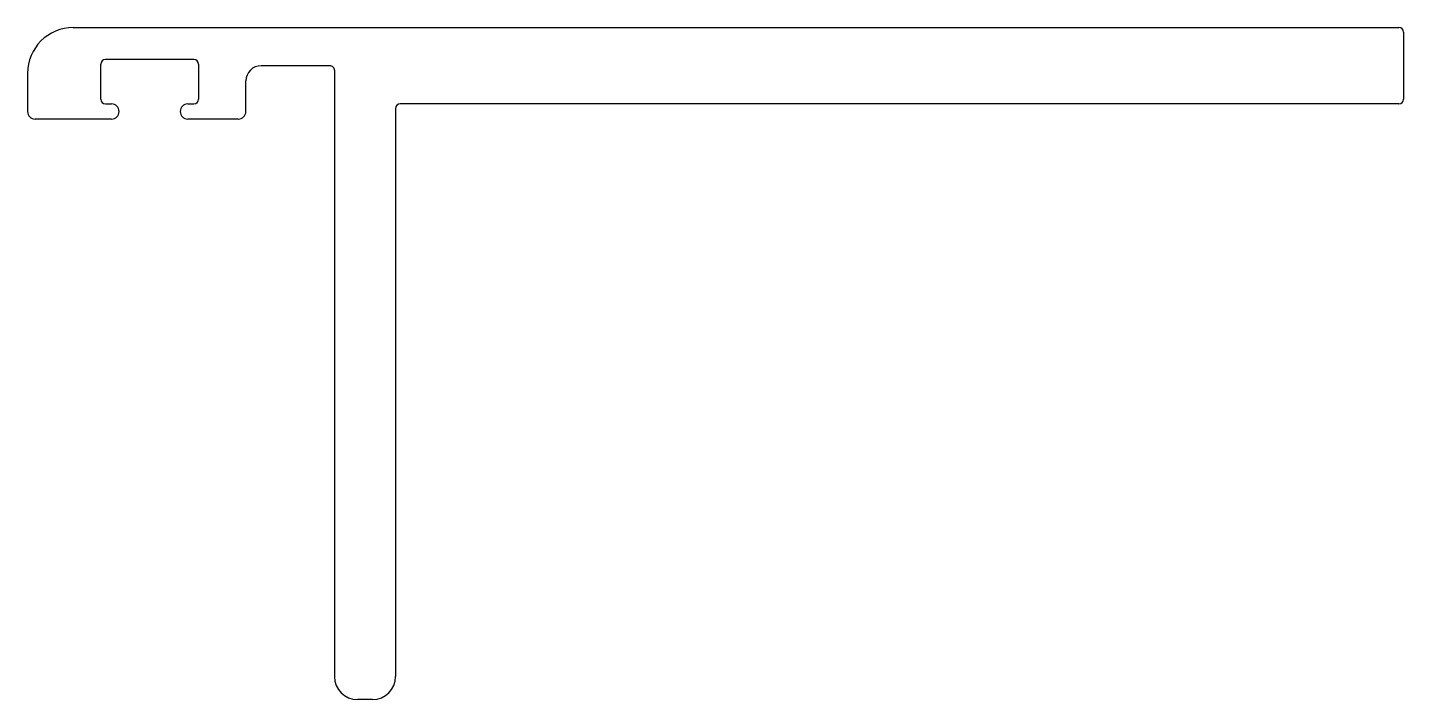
# Model space of a CAD drawing. Extents: x 547.7 to 637.8, y 720.5 to 764.5.
import ezdxf

# ---------------------------------------------------------------- set-up
doc = ezdxf.new("R2010")
doc.units = 0
doc.layers.get('0').update_dxf_attribs({"linetype": 'CONTINUOUS'})

msp = doc.modelspace()

# ---------------------------------------------------------------- linework, layer by layer
at = {"color": 7}
for p, q in [((550.692, 764.548), (637.492, 764.548)), ((637.792, 764.248), (637.792, 759.848)), ((558.592, 762.448), (552.792, 762.448)), ((547.692, 761.548), (547.692, 759.048)), ((552.492, 759.848), (552.492, 762.148)), ((558.892, 762.148), (558.892, 759.848)), ((567.492, 762.048), (562.992, 762.048)), ((567.792, 761.748), (567.792, 722.048)), ((561.992, 759.048), (561.992, 761.048)), ((552.792, 759.548), (553.192, 759.548)), ((558.192, 759.548), (558.592, 759.548)), ((637.492, 759.548), (572.092, 759.548)), ((571.792, 759.248), (571.792, 722.048)), ((553.192, 758.548), (548.192, 758.548)), ((561.492, 758.548), (558.192, 758.548)), ((570.292, 720.548), (569.292, 720.548))]:
    msp.add_line(p, q, dxfattribs=at)
for centre, radius, start, end in [((550.692, 761.548), 3, 90.00001, 180), ((637.492, 764.248), 0.3, 0, 89.99999), ((552.792, 762.148), 0.3, 90.00001, 180), ((558.592, 762.148), 0.3, 0, 89.99999), ((562.992, 761.048), 1, 90.00001, 180), ((567.492, 761.748), 0.3, 0, 90.00001), ((552.792, 759.848), 0.3, 180, 270), ((553.192, 759.048), 0.5, 270, 89.99999), ((558.192, 759.048), 0.5, 90.00001, 270), ((558.592, 759.848), 0.3, 270, 0), ((572.092, 759.248), 0.3, 90, 180), ((637.492, 759.848), 0.3, 270, 0), ((548.192, 759.048), 0.5, 180, 270), ((561.492, 759.048), 0.5, 270, 0), ((569.292, 722.048), 1.5, 180, 270), ((570.292, 722.048), 1.5, 270, 0)]:
    msp.add_arc(centre, radius, start, end, dxfattribs=at)

doc.saveas('drawing.dxf')
